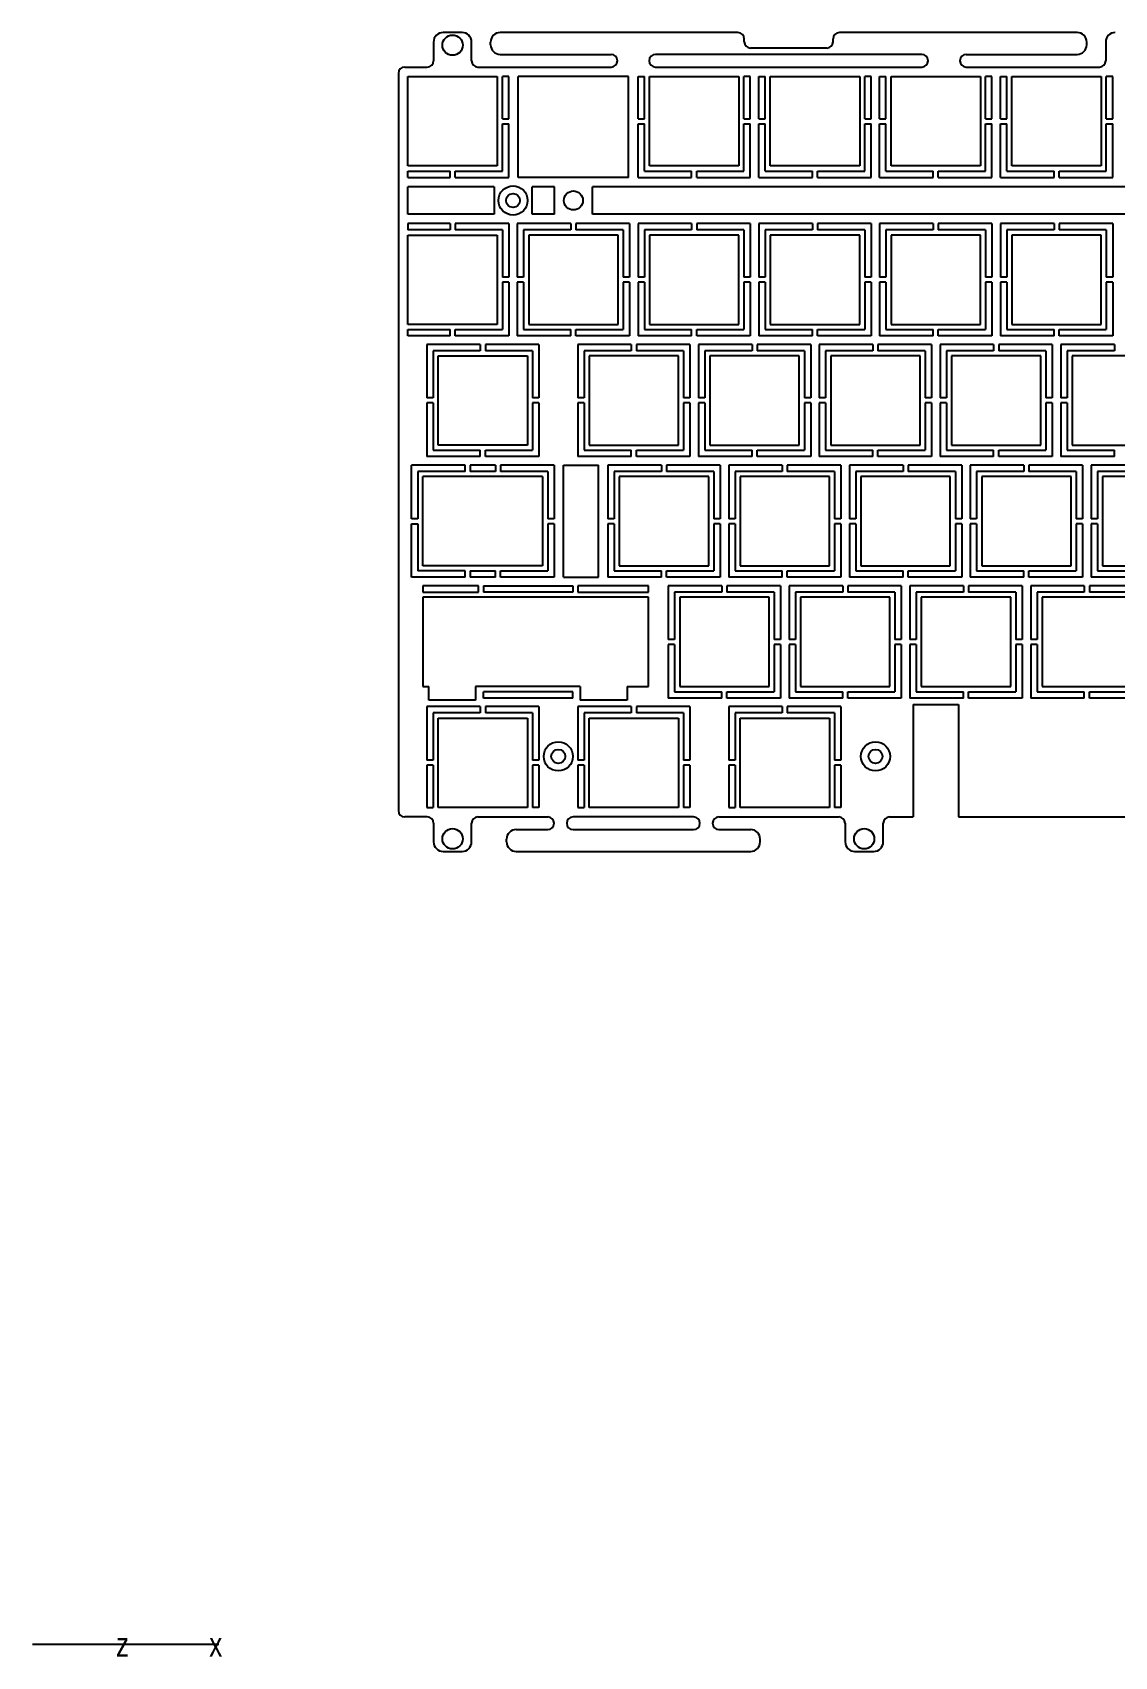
# Model space of a CAD drawing. Header units: millimetres. Extents: x -14 to 391, y -18 to 238.
# Drawn here: x -14.1 to 156.6, y -17.9 to 238.3 of the extents above; entities that cross this region are included whole.
import ezdxf

# ---------------------------------------------------------------- set-up
doc = ezdxf.new("R2010")
doc.units = ezdxf.units.MM
doc.header["$LTSCALE"] = 23.1
doc.layers.get('0').update_dxf_attribs({"linetype": 'CONTINUOUS'})
doc.styles.add('TEXTSTYLE_2', font='txt', dxfattribs={"width": 0.8})

msp = doc.modelspace()

# ---------------------------------------------------------------- linework, layer by layer
at = {"color": 7, "linetype": 'Continuous'}
for p, q in [((53.67, 238.32), (50.67, 238.32)), ((97.17, 238.32), (59.67, 238.32)), ((150.67, 238.32), (113.17, 238.32)), ((49.17, 236.82), (49.17, 233.87)), ((55.17, 233.87), (55.17, 236.82)), ((58.17, 236.37), (58.17, 236.82)), ((98.17, 236.87), (98.17, 237.32)), ((111.17, 235.87), (99.17, 235.87)), ((112.17, 236.87), (112.17, 237.32)), ((152.17, 236.37), (152.17, 236.82)), ((155.17, 236.82), (155.17, 233.87)), ((59.67, 234.87), (77.17, 234.87)), ((126.17, 234.87), (84.17, 234.87)), ((133.17, 234.87), (150.67, 234.87)), ((43.62, 231.87), (43.62, 115.57)), ((44.62, 232.87), (48.17, 232.87)), ((45.12, 217.27), (45.12, 231.37)), ((45.12, 231.37), (59.22, 231.37)), ((56.17, 232.87), (77.17, 232.87)), ((59.22, 231.37), (59.22, 217.27)), ((60.02, 224.72), (60.02, 231.37)), ((61.02, 231.37), (60.02, 231.37)), ((61.02, 224.72), (61.02, 231.37)), ((62.52, 215.47), (62.52, 231.37)), ((79.92, 231.37), (62.52, 231.37)), ((79.92, 215.47), (79.92, 231.37)), ((81.42, 224.72), (81.42, 231.37)), ((81.42, 231.37), (82.42, 231.37)), ((82.42, 224.72), (82.42, 231.37)), ((83.22, 217.27), (83.22, 231.37)), ((83.22, 231.37), (97.32, 231.37)), ((84.17, 232.87), (126.17, 232.87)), ((97.32, 231.37), (97.32, 217.27)), ((98.12, 224.72), (98.12, 231.37)), ((99.12, 231.37), (98.12, 231.37)), ((99.12, 224.72), (99.12, 231.37)), ((100.47, 224.72), (100.47, 231.37)), ((100.47, 231.37), (101.47, 231.37)), ((101.47, 224.72), (101.47, 231.37)), ((102.27, 217.27), (102.27, 231.37)), ((102.27, 231.37), (116.37, 231.37)), ((116.37, 231.37), (116.37, 217.27)), ((117.17, 224.72), (117.17, 231.37)), ((118.17, 231.37), (117.17, 231.37)), ((118.17, 224.72), (118.17, 231.37)), ((119.52, 224.72), (119.52, 231.37)), ((119.52, 231.37), (120.52, 231.37)), ((120.52, 224.72), (120.52, 231.37)), ((121.32, 217.27), (121.32, 231.37)), ((121.32, 231.37), (135.42, 231.37)), ((133.17, 232.87), (154.17, 232.87)), ((135.42, 231.37), (135.42, 217.27)), ((136.22, 224.72), (136.22, 231.37)), ((137.22, 231.37), (136.22, 231.37)), ((137.22, 224.72), (137.22, 231.37)), ((138.57, 224.72), (138.57, 231.37)), ((138.57, 231.37), (139.57, 231.37)), ((139.57, 224.72), (139.57, 231.37)), ((140.37, 217.27), (140.37, 231.37)), ((140.37, 231.37), (154.47, 231.37)), ((154.47, 231.37), (154.47, 217.27)), ((155.27, 224.72), (155.27, 231.37)), ((156.27, 231.37), (155.27, 231.37)), ((156.27, 224.72), (156.27, 231.37)), ((60.02, 224.72), (61.02, 224.72)), ((60.02, 216.47), (60.02, 223.92)), ((60.02, 223.92), (61.02, 223.92)), ((61.02, 215.47), (61.02, 223.92)), ((81.42, 224.72), (82.42, 224.72)), ((81.42, 215.47), (81.42, 223.92)), ((81.42, 223.92), (82.42, 223.92)), ((82.42, 216.47), (82.42, 223.92)), ((98.12, 224.72), (99.12, 224.72)), ((98.12, 216.47), (98.12, 223.92)), ((98.12, 223.92), (99.12, 223.92)), ((99.12, 215.47), (99.12, 223.92)), ((100.47, 224.72), (101.47, 224.72)), ((100.47, 215.47), (100.47, 223.92)), ((100.47, 223.92), (101.47, 223.92)), ((101.47, 216.47), (101.47, 223.92)), ((117.17, 224.72), (118.17, 224.72)), ((117.17, 216.47), (117.17, 223.92)), ((117.17, 223.92), (118.17, 223.92)), ((118.17, 215.47), (118.17, 223.92)), ((119.52, 224.72), (120.52, 224.72)), ((119.52, 215.47), (119.52, 223.92)), ((119.52, 223.92), (120.52, 223.92)), ((120.52, 216.47), (120.52, 223.92)), ((136.22, 224.72), (137.22, 224.72)), ((136.22, 216.47), (136.22, 223.92)), ((136.22, 223.92), (137.22, 223.92)), ((137.22, 215.47), (137.22, 223.92)), ((138.57, 224.72), (139.57, 224.72)), ((138.57, 215.47), (138.57, 223.92)), ((138.57, 223.92), (139.57, 223.92)), ((139.57, 216.47), (139.57, 223.92)), ((155.27, 224.72), (156.27, 224.72)), ((155.27, 216.47), (155.27, 223.92)), ((155.27, 223.92), (156.27, 223.92)), ((156.27, 215.47), (156.27, 223.92)), ((59.22, 217.27), (45.12, 217.27)), ((45.12, 215.47), (45.12, 216.47)), ((45.12, 216.47), (51.77, 216.47)), ((45.12, 215.47), (51.77, 215.47)), ((51.77, 215.47), (51.77, 216.47)), ((52.57, 215.47), (52.57, 216.47)), ((52.57, 216.47), (60.02, 216.47)), ((52.57, 215.47), (61.02, 215.47)), ((79.92, 215.47), (62.52, 215.47)), ((81.42, 215.47), (89.87, 215.47)), ((82.42, 216.47), (89.87, 216.47)), ((97.32, 217.27), (83.22, 217.27)), ((89.87, 215.47), (89.87, 216.47)), ((90.67, 215.47), (90.67, 216.47)), ((90.67, 216.47), (98.12, 216.47)), ((90.67, 215.47), (99.12, 215.47)), ((100.47, 215.47), (108.92, 215.47)), ((101.47, 216.47), (108.92, 216.47)), ((116.37, 217.27), (102.27, 217.27)), ((108.92, 215.47), (108.92, 216.47)), ((109.72, 215.47), (109.72, 216.47)), ((109.72, 216.47), (117.17, 216.47)), ((109.72, 215.47), (118.17, 215.47)), ((119.52, 215.47), (127.97, 215.47)), ((120.52, 216.47), (127.97, 216.47)), ((135.42, 217.27), (121.32, 217.27)), ((127.97, 215.47), (127.97, 216.47)), ((128.77, 215.47), (128.77, 216.47)), ((128.77, 216.47), (136.22, 216.47)), ((128.77, 215.47), (137.22, 215.47)), ((138.57, 215.47), (147.02, 215.47)), ((139.57, 216.47), (147.02, 216.47)), ((154.47, 217.27), (140.37, 217.27)), ((147.02, 215.47), (147.02, 216.47)), ((147.82, 215.47), (147.82, 216.47)), ((147.82, 216.47), (155.27, 216.47)), ((147.82, 215.47), (156.27, 215.47)), ((45.12, 209.67), (45.12, 213.97)), ((58.7, 213.97), (45.12, 213.97)), ((58.7, 213.97), (58.7, 209.67)), ((64.7, 209.67), (64.7, 213.97)), ((68.22, 213.97), (64.7, 213.97)), ((68.22, 209.67), (68.22, 213.97)), ((74.22, 209.67), (74.22, 213.97)), ((158.71, 213.97), (74.22, 213.97)), ((58.7, 209.67), (45.12, 209.67)), ((45.12, 208.17), (45.12, 207.17)), ((51.77, 208.17), (45.12, 208.17)), ((51.77, 208.17), (51.77, 207.17)), ((52.57, 208.17), (52.57, 207.17)), ((61.02, 208.17), (52.57, 208.17)), ((61.02, 208.17), (61.02, 199.72)), ((62.37, 208.17), (62.37, 199.72)), ((70.82, 208.17), (62.37, 208.17)), ((68.22, 209.67), (64.7, 209.67)), ((70.82, 208.17), (70.82, 207.17)), ((71.62, 208.17), (71.62, 207.17)), ((80.07, 208.17), (71.62, 208.17)), ((158.71, 209.67), (74.22, 209.67)), ((80.07, 208.17), (80.07, 199.72)), ((81.42, 208.17), (81.42, 199.72)), ((89.87, 208.17), (81.42, 208.17)), ((89.87, 208.17), (89.87, 207.17)), ((90.67, 208.17), (90.67, 207.17)), ((99.12, 208.17), (90.67, 208.17)), ((99.12, 208.17), (99.12, 199.72)), ((100.47, 208.17), (100.47, 199.72)), ((108.92, 208.17), (100.47, 208.17)), ((108.92, 208.17), (108.92, 207.17)), ((109.72, 208.17), (109.72, 207.17)), ((118.17, 208.17), (109.72, 208.17)), ((118.17, 208.17), (118.17, 199.72)), ((119.52, 208.17), (119.52, 199.72)), ((127.97, 208.17), (119.52, 208.17)), ((127.97, 208.17), (127.97, 207.17)), ((128.77, 208.17), (128.77, 207.17)), ((137.22, 208.17), (128.77, 208.17)), ((137.22, 208.17), (137.22, 199.72)), ((138.57, 208.17), (138.57, 199.72)), ((147.02, 208.17), (138.57, 208.17)), ((147.02, 208.17), (147.02, 207.17)), ((147.82, 208.17), (147.82, 207.17)), ((156.27, 208.17), (147.82, 208.17)), ((156.27, 208.17), (156.27, 199.72)), ((51.77, 207.17), (45.12, 207.17)), ((45.12, 192.27), (45.12, 206.37)), ((45.12, 206.37), (59.22, 206.37)), ((60.02, 207.17), (52.57, 207.17)), ((59.22, 206.37), (59.22, 192.27)), ((60.02, 207.17), (60.02, 199.72)), ((63.37, 207.17), (63.37, 199.72)), ((70.82, 207.17), (63.37, 207.17)), ((64.17, 206.37), (64.17, 192.27)), ((78.27, 206.37), (64.17, 206.37)), ((79.07, 207.17), (71.62, 207.17)), ((78.27, 192.27), (78.27, 206.37)), ((79.07, 207.17), (79.07, 199.72)), ((82.42, 207.17), (82.42, 199.72)), ((89.87, 207.17), (82.42, 207.17)), ((83.22, 206.37), (83.22, 192.27)), ((97.32, 206.37), (83.22, 206.37)), ((98.12, 207.17), (90.67, 207.17)), ((97.32, 192.27), (97.32, 206.37)), ((98.12, 207.17), (98.12, 199.72)), ((101.47, 207.17), (101.47, 199.72)), ((108.92, 207.17), (101.47, 207.17)), ((102.27, 206.37), (102.27, 192.27)), ((116.37, 206.37), (102.27, 206.37)), ((117.17, 207.17), (109.72, 207.17)), ((116.37, 192.27), (116.37, 206.37)), ((117.17, 207.17), (117.17, 199.72)), ((120.52, 207.17), (120.52, 199.72)), ((127.97, 207.17), (120.52, 207.17)), ((121.32, 206.37), (121.32, 192.27)), ((135.42, 206.37), (121.32, 206.37)), ((136.22, 207.17), (128.77, 207.17)), ((135.42, 192.27), (135.42, 206.37)), ((136.22, 207.17), (136.22, 199.72)), ((139.57, 207.17), (139.57, 199.72)), ((147.02, 207.17), (139.57, 207.17)), ((140.37, 206.37), (140.37, 192.27)), ((154.47, 206.37), (140.37, 206.37)), ((155.27, 207.17), (147.82, 207.17)), ((154.47, 192.27), (154.47, 206.37)), ((155.27, 207.17), (155.27, 199.72)), ((61.02, 199.72), (60.02, 199.72)), ((60.02, 198.92), (60.02, 191.47)), ((61.02, 198.92), (60.02, 198.92)), ((61.02, 198.92), (61.02, 190.47)), ((63.37, 199.72), (62.37, 199.72)), ((62.37, 198.92), (62.37, 190.47)), ((63.37, 198.92), (62.37, 198.92)), ((63.37, 198.92), (63.37, 191.47)), ((80.07, 199.72), (79.07, 199.72)), ((79.07, 198.92), (79.07, 191.47)), ((80.07, 198.92), (79.07, 198.92)), ((80.07, 198.92), (80.07, 190.47)), ((82.42, 199.72), (81.42, 199.72)), ((81.42, 198.92), (81.42, 190.47)), ((82.42, 198.92), (81.42, 198.92)), ((82.42, 198.92), (82.42, 191.47)), ((99.12, 199.72), (98.12, 199.72)), ((98.12, 198.92), (98.12, 191.47)), ((99.12, 198.92), (98.12, 198.92)), ((99.12, 198.92), (99.12, 190.47)), ((101.47, 199.72), (100.47, 199.72)), ((100.47, 198.92), (100.47, 190.47)), ((101.47, 198.92), (100.47, 198.92)), ((101.47, 198.92), (101.47, 191.47)), ((118.17, 199.72), (117.17, 199.72)), ((117.17, 198.92), (117.17, 191.47)), ((118.17, 198.92), (117.17, 198.92)), ((118.17, 198.92), (118.17, 190.47)), ((120.52, 199.72), (119.52, 199.72)), ((119.52, 198.92), (119.52, 190.47)), ((120.52, 198.92), (119.52, 198.92)), ((120.52, 198.92), (120.52, 191.47)), ((137.22, 199.72), (136.22, 199.72)), ((136.22, 198.92), (136.22, 191.47)), ((137.22, 198.92), (136.22, 198.92)), ((137.22, 198.92), (137.22, 190.47)), ((139.57, 199.72), (138.57, 199.72)), ((138.57, 198.92), (138.57, 190.47)), ((139.57, 198.92), (138.57, 198.92)), ((139.57, 198.92), (139.57, 191.47)), ((156.27, 199.72), (155.27, 199.72)), ((155.27, 198.92), (155.27, 191.47)), ((156.27, 198.92), (155.27, 198.92)), ((156.27, 198.92), (156.27, 190.47)), ((59.22, 192.27), (45.12, 192.27)), ((64.17, 192.27), (78.27, 192.27)), ((83.22, 192.27), (97.32, 192.27)), ((102.27, 192.27), (116.37, 192.27)), ((121.32, 192.27), (135.42, 192.27)), ((140.37, 192.27), (154.47, 192.27)), ((45.12, 190.47), (45.12, 191.47)), ((45.12, 191.47), (51.77, 191.47)), ((51.77, 190.47), (45.12, 190.47)), ((51.77, 190.47), (51.77, 191.47)), ((52.57, 190.47), (52.57, 191.47)), ((52.57, 191.47), (60.02, 191.47)), ((61.02, 190.47), (52.57, 190.47)), ((70.82, 190.47), (62.37, 190.47)), ((63.37, 191.47), (70.82, 191.47)), ((70.82, 190.47), (70.82, 191.47)), ((71.62, 190.47), (71.62, 191.47)), ((71.62, 191.47), (79.07, 191.47)), ((80.07, 190.47), (71.62, 190.47)), ((89.87, 190.47), (81.42, 190.47)), ((82.42, 191.47), (89.87, 191.47)), ((89.87, 190.47), (89.87, 191.47)), ((90.67, 190.47), (90.67, 191.47)), ((90.67, 191.47), (98.12, 191.47)), ((99.12, 190.47), (90.67, 190.47)), ((108.92, 190.47), (100.47, 190.47)), ((101.47, 191.47), (108.92, 191.47)), ((108.92, 190.47), (108.92, 191.47)), ((109.72, 190.47), (109.72, 191.47)), ((109.72, 191.47), (117.17, 191.47)), ((118.17, 190.47), (109.72, 190.47)), ((127.97, 190.47), (119.52, 190.47)), ((120.52, 191.47), (127.97, 191.47)), ((127.97, 190.47), (127.97, 191.47)), ((128.77, 190.47), (128.77, 191.47)), ((128.77, 191.47), (136.22, 191.47)), ((137.22, 190.47), (128.77, 190.47)), ((147.02, 190.47), (138.57, 190.47)), ((139.57, 191.47), (147.02, 191.47)), ((147.02, 190.47), (147.02, 191.47)), ((147.82, 190.47), (147.82, 191.47)), ((147.82, 191.47), (155.27, 191.47)), ((156.27, 190.47), (147.82, 190.47)), ((48.09, 189.12), (48.09, 180.67)), ((56.54, 189.12), (48.09, 189.12)), ((49.09, 188.12), (49.09, 180.67)), ((56.54, 188.12), (49.09, 188.12)), ((49.89, 173.22), (49.89, 187.32)), ((49.89, 187.32), (63.99, 187.32)), ((56.54, 189.12), (56.54, 188.12)), ((57.34, 189.12), (57.34, 188.12)), ((65.79, 189.12), (57.34, 189.12)), ((64.79, 188.12), (57.34, 188.12)), ((63.99, 187.32), (63.99, 173.22)), ((64.79, 188.12), (64.79, 180.67)), ((65.79, 189.12), (65.79, 180.67)), ((71.9, 189.12), (71.9, 180.67)), ((80.35, 189.12), (71.9, 189.12)), ((72.9, 188.12), (72.9, 180.67)), ((80.35, 188.12), (72.9, 188.12)), ((73.7, 187.32), (73.7, 173.22)), ((87.8, 187.32), (73.7, 187.32)), ((80.35, 189.12), (80.35, 188.12)), ((81.15, 189.12), (81.15, 188.12)), ((89.6, 189.12), (81.15, 189.12)), ((88.6, 188.12), (81.15, 188.12)), ((87.8, 173.22), (87.8, 187.32)), ((88.6, 188.12), (88.6, 180.67)), ((89.6, 189.12), (89.6, 180.67)), ((90.95, 189.12), (90.95, 180.67)), ((99.4, 189.12), (90.95, 189.12)), ((91.95, 188.12), (91.95, 180.67)), ((99.4, 188.12), (91.95, 188.12)), ((92.75, 187.32), (92.75, 173.22)), ((106.85, 187.32), (92.75, 187.32)), ((99.4, 189.12), (99.4, 188.12)), ((100.2, 189.12), (100.2, 188.12)), ((108.65, 189.12), (100.2, 189.12)), ((107.65, 188.12), (100.2, 188.12)), ((106.85, 173.22), (106.85, 187.32)), ((107.65, 188.12), (107.65, 180.67)), ((108.65, 189.12), (108.65, 180.67)), ((110, 189.12), (110, 180.67)), ((118.45, 189.12), (110, 189.12)), ((111, 188.12), (111, 180.67)), ((118.45, 188.12), (111, 188.12)), ((111.8, 187.32), (111.8, 173.22)), ((125.9, 187.32), (111.8, 187.32)), ((118.45, 189.12), (118.45, 188.12)), ((119.25, 189.12), (119.25, 188.12)), ((127.7, 189.12), (119.25, 189.12)), ((126.7, 188.12), (119.25, 188.12)), ((125.9, 173.22), (125.9, 187.32)), ((126.7, 188.12), (126.7, 180.67)), ((127.7, 189.12), (127.7, 180.67)), ((129.05, 189.12), (129.05, 180.67)), ((137.5, 189.12), (129.05, 189.12)), ((130.05, 188.12), (130.05, 180.67)), ((137.5, 188.12), (130.05, 188.12)), ((130.85, 187.32), (130.85, 173.22)), ((144.95, 187.32), (130.85, 187.32)), ((137.5, 189.12), (137.5, 188.12)), ((138.3, 189.12), (138.3, 188.12)), ((146.75, 189.12), (138.3, 189.12)), ((145.75, 188.12), (138.3, 188.12)), ((144.95, 173.22), (144.95, 187.32)), ((145.75, 188.12), (145.75, 180.67)), ((146.75, 189.12), (146.75, 180.67)), ((148.1, 189.12), (148.1, 180.67)), ((156.55, 189.12), (148.1, 189.12)), ((149.1, 188.12), (149.1, 180.67)), ((156.55, 188.12), (149.1, 188.12)), ((149.9, 187.32), (149.9, 173.22)), ((164, 187.32), (149.9, 187.32)), ((156.55, 189.12), (156.55, 188.12)), ((49.09, 180.67), (48.09, 180.67)), ((48.09, 179.87), (48.09, 171.42)), ((49.09, 179.87), (48.09, 179.87)), ((49.09, 179.87), (49.09, 172.42)), ((65.79, 180.67), (64.79, 180.67)), ((64.79, 179.87), (64.79, 172.42)), ((65.79, 179.87), (64.79, 179.87)), ((65.79, 179.87), (65.79, 171.42)), ((72.9, 180.67), (71.9, 180.67)), ((71.9, 179.87), (71.9, 171.42)), ((72.9, 179.87), (71.9, 179.87)), ((72.9, 179.87), (72.9, 172.42)), ((89.6, 180.67), (88.6, 180.67)), ((88.6, 179.87), (88.6, 172.42)), ((89.6, 179.87), (88.6, 179.87)), ((89.6, 179.87), (89.6, 171.42)), ((91.95, 180.67), (90.95, 180.67)), ((90.95, 179.87), (90.95, 171.42)), ((91.95, 179.87), (90.95, 179.87)), ((91.95, 179.87), (91.95, 172.42)), ((108.65, 180.67), (107.65, 180.67)), ((107.65, 179.87), (107.65, 172.42)), ((108.65, 179.87), (107.65, 179.87)), ((108.65, 179.87), (108.65, 171.42)), ((111, 180.67), (110, 180.67)), ((110, 179.87), (110, 171.42)), ((111, 179.87), (110, 179.87)), ((111, 179.87), (111, 172.42)), ((127.7, 180.67), (126.7, 180.67)), ((126.7, 179.87), (126.7, 172.42)), ((127.7, 179.87), (126.7, 179.87)), ((127.7, 179.87), (127.7, 171.42)), ((130.05, 180.67), (129.05, 180.67)), ((129.05, 179.87), (129.05, 171.42)), ((130.05, 179.87), (129.05, 179.87)), ((130.05, 179.87), (130.05, 172.42)), ((146.75, 180.67), (145.75, 180.67)), ((145.75, 179.87), (145.75, 172.42)), ((146.75, 179.87), (145.75, 179.87)), ((146.75, 179.87), (146.75, 171.42)), ((149.1, 180.67), (148.1, 180.67)), ((148.1, 179.87), (148.1, 171.42)), ((149.1, 179.87), (148.1, 179.87)), ((149.1, 179.87), (149.1, 172.42)), ((49.09, 172.42), (56.54, 172.42)), ((63.99, 173.22), (49.89, 173.22)), ((56.54, 171.42), (56.54, 172.42)), ((57.34, 171.42), (57.34, 172.42)), ((57.34, 172.42), (64.79, 172.42)), ((72.9, 172.42), (80.35, 172.42)), ((73.7, 173.22), (87.8, 173.22)), ((80.35, 171.42), (80.35, 172.42)), ((81.15, 171.42), (81.15, 172.42)), ((81.15, 172.42), (88.6, 172.42)), ((91.95, 172.42), (99.4, 172.42)), ((92.75, 173.22), (106.85, 173.22)), ((99.4, 171.42), (99.4, 172.42)), ((100.2, 171.42), (100.2, 172.42)), ((100.2, 172.42), (107.65, 172.42)), ((111, 172.42), (118.45, 172.42)), ((111.8, 173.22), (125.9, 173.22)), ((118.45, 171.42), (118.45, 172.42)), ((119.25, 171.42), (119.25, 172.42)), ((119.25, 172.42), (126.7, 172.42)), ((130.05, 172.42), (137.5, 172.42)), ((130.85, 173.22), (144.95, 173.22)), ((137.5, 171.42), (137.5, 172.42)), ((138.3, 171.42), (138.3, 172.42)), ((138.3, 172.42), (145.75, 172.42)), ((149.1, 172.42), (156.55, 172.42)), ((149.9, 173.22), (164, 173.22)), ((156.55, 171.42), (156.55, 172.42)), ((45.7, 161.62), (45.7, 170.07)), ((54.15, 170.07), (45.7, 170.07)), ((56.54, 171.42), (48.09, 171.42)), ((54.15, 169.07), (54.15, 170.07)), ((54.95, 170.07), (54.95, 169.07)), ((58.92, 170.07), (54.95, 170.07)), ((65.79, 171.42), (57.34, 171.42)), ((58.92, 170.07), (58.92, 169.07)), ((59.72, 170.07), (59.72, 169.07)), ((68.17, 170.07), (59.72, 170.07)), ((68.17, 170.07), (68.17, 161.62)), ((69.67, 152.37), (69.67, 170.07)), ((69.67, 170.07), (75.16, 170.07)), ((80.35, 171.42), (71.9, 171.42)), ((75.16, 152.37), (75.16, 170.07)), ((76.66, 170.07), (76.66, 161.62)), ((85.11, 170.07), (76.66, 170.07)), ((89.6, 171.42), (81.15, 171.42)), ((85.11, 170.07), (85.11, 169.07)), ((85.91, 170.07), (85.91, 169.07)), ((94.36, 170.07), (85.91, 170.07)), ((99.4, 171.42), (90.95, 171.42)), ((94.36, 170.07), (94.36, 161.62)), ((95.71, 170.07), (95.71, 161.62)), ((104.16, 170.07), (95.71, 170.07)), ((108.65, 171.42), (100.2, 171.42)), ((104.16, 170.07), (104.16, 169.07)), ((104.96, 170.07), (104.96, 169.07)), ((113.41, 170.07), (104.96, 170.07)), ((118.45, 171.42), (110, 171.42)), ((113.41, 170.07), (113.41, 161.62)), ((114.76, 170.07), (114.76, 161.62)), ((123.21, 170.07), (114.76, 170.07)), ((127.7, 171.42), (119.25, 171.42)), ((123.21, 170.07), (123.21, 169.07)), ((124.01, 170.07), (124.01, 169.07)), ((132.46, 170.07), (124.01, 170.07)), ((137.5, 171.42), (129.05, 171.42)), ((132.46, 170.07), (132.46, 161.62)), ((133.81, 170.07), (133.81, 161.62)), ((142.26, 170.07), (133.81, 170.07)), ((146.75, 171.42), (138.3, 171.42)), ((142.26, 170.07), (142.26, 169.07)), ((143.06, 170.07), (143.06, 169.07)), ((151.51, 170.07), (143.06, 170.07)), ((156.55, 171.42), (148.1, 171.42)), ((151.51, 170.07), (151.51, 161.62)), ((152.86, 170.07), (152.86, 161.62)), ((161.31, 170.07), (152.86, 170.07)), ((46.7, 169.07), (46.7, 161.62)), ((54.15, 169.07), (46.7, 169.07)), ((47.5, 154.17), (47.5, 168.27)), ((66.37, 168.27), (47.5, 168.27)), ((58.92, 169.07), (54.95, 169.07)), ((67.17, 169.07), (59.72, 169.07)), ((66.37, 168.27), (66.37, 154.17)), ((67.17, 169.07), (67.17, 161.62)), ((77.66, 169.07), (77.66, 161.62)), ((85.11, 169.07), (77.66, 169.07)), ((78.46, 168.27), (78.46, 154.17)), ((92.56, 168.27), (78.46, 168.27)), ((93.36, 169.07), (85.91, 169.07)), ((92.56, 154.17), (92.56, 168.27)), ((93.36, 169.07), (93.36, 161.62)), ((96.71, 169.07), (96.71, 161.62)), ((104.16, 169.07), (96.71, 169.07)), ((97.51, 168.27), (97.51, 154.17)), ((111.61, 168.27), (97.51, 168.27)), ((112.41, 169.07), (104.96, 169.07)), ((111.61, 154.17), (111.61, 168.27)), ((112.41, 169.07), (112.41, 161.62)), ((115.76, 169.07), (115.76, 161.62)), ((123.21, 169.07), (115.76, 169.07)), ((116.56, 168.27), (116.56, 154.17)), ((130.66, 168.27), (116.56, 168.27)), ((131.46, 169.07), (124.01, 169.07)), ((130.66, 154.17), (130.66, 168.27)), ((131.46, 169.07), (131.46, 161.62)), ((134.81, 169.07), (134.81, 161.62)), ((142.26, 169.07), (134.81, 169.07)), ((135.61, 168.27), (135.61, 154.17)), ((149.71, 168.27), (135.61, 168.27)), ((150.51, 169.07), (143.06, 169.07)), ((149.71, 154.17), (149.71, 168.27)), ((150.51, 169.07), (150.51, 161.62)), ((153.86, 169.07), (153.86, 161.62)), ((161.31, 169.07), (153.86, 169.07)), ((154.66, 168.27), (154.66, 154.17)), ((168.76, 168.27), (154.66, 168.27)), ((46.7, 161.62), (45.7, 161.62)), ((68.17, 161.62), (67.17, 161.62)), ((77.66, 161.62), (76.66, 161.62)), ((94.36, 161.62), (93.36, 161.62)), ((96.71, 161.62), (95.71, 161.62)), ((113.41, 161.62), (112.41, 161.62)), ((115.76, 161.62), (114.76, 161.62)), ((132.46, 161.62), (131.46, 161.62)), ((134.81, 161.62), (133.81, 161.62)), ((151.51, 161.62), (150.51, 161.62)), ((153.86, 161.62), (152.86, 161.62)), ((45.7, 152.37), (45.7, 160.82)), ((45.7, 160.82), (46.7, 160.82)), ((46.7, 160.82), (46.7, 153.37)), ((67.17, 160.82), (67.17, 153.37)), ((68.17, 160.82), (67.17, 160.82)), ((68.17, 160.82), (68.17, 152.37)), ((76.66, 160.82), (76.66, 152.37)), ((77.66, 160.82), (76.66, 160.82)), ((77.66, 160.82), (77.66, 153.37)), ((93.36, 160.82), (93.36, 153.37)), ((94.36, 160.82), (93.36, 160.82)), ((94.36, 160.82), (94.36, 152.37)), ((95.71, 160.82), (95.71, 152.37)), ((96.71, 160.82), (95.71, 160.82)), ((96.71, 160.82), (96.71, 153.37)), ((112.41, 160.82), (112.41, 153.37)), ((113.41, 160.82), (112.41, 160.82)), ((113.41, 160.82), (113.41, 152.37)), ((114.76, 160.82), (114.76, 152.37)), ((115.76, 160.82), (114.76, 160.82)), ((115.76, 160.82), (115.76, 153.37)), ((131.46, 160.82), (131.46, 153.37)), ((132.46, 160.82), (131.46, 160.82)), ((132.46, 160.82), (132.46, 152.37)), ((133.81, 160.82), (133.81, 152.37)), ((134.81, 160.82), (133.81, 160.82)), ((134.81, 160.82), (134.81, 153.37)), ((150.51, 160.82), (150.51, 153.37)), ((151.51, 160.82), (150.51, 160.82)), ((151.51, 160.82), (151.51, 152.37)), ((152.86, 160.82), (152.86, 152.37)), ((153.86, 160.82), (152.86, 160.82)), ((153.86, 160.82), (153.86, 153.37)), ((66.37, 154.17), (47.5, 154.17)), ((78.46, 154.17), (92.56, 154.17)), ((97.51, 154.17), (111.61, 154.17)), ((116.56, 154.17), (130.66, 154.17)), ((135.61, 154.17), (149.71, 154.17)), ((154.66, 154.17), (168.76, 154.17)), ((54.15, 152.37), (45.7, 152.37)), ((54.15, 153.37), (46.7, 153.37)), ((54.15, 152.37), (54.15, 153.37)), ((54.95, 153.37), (54.95, 152.37)), ((54.95, 153.37), (58.92, 153.37)), ((58.92, 152.37), (54.95, 152.37)), ((58.92, 152.37), (58.92, 153.37)), ((59.72, 152.37), (59.72, 153.37)), ((59.72, 153.37), (67.17, 153.37)), ((68.17, 152.37), (59.72, 152.37)), ((69.67, 152.37), (75.16, 152.37)), ((85.11, 152.37), (76.66, 152.37)), ((77.66, 153.37), (85.11, 153.37)), ((85.11, 152.37), (85.11, 153.37)), ((85.91, 152.37), (85.91, 153.37)), ((85.91, 153.37), (93.36, 153.37)), ((94.36, 152.37), (85.91, 152.37)), ((104.16, 152.37), (95.71, 152.37)), ((96.71, 153.37), (104.16, 153.37)), ((104.16, 152.37), (104.16, 153.37)), ((104.96, 152.37), (104.96, 153.37)), ((104.96, 153.37), (112.41, 153.37)), ((113.41, 152.37), (104.96, 152.37)), ((123.21, 152.37), (114.76, 152.37)), ((115.76, 153.37), (123.21, 153.37)), ((123.21, 152.37), (123.21, 153.37)), ((124.01, 152.37), (124.01, 153.37)), ((124.01, 153.37), (131.46, 153.37)), ((132.46, 152.37), (124.01, 152.37)), ((142.26, 152.37), (133.81, 152.37)), ((134.81, 153.37), (142.26, 153.37)), ((142.26, 152.37), (142.26, 153.37)), ((143.06, 152.37), (143.06, 153.37)), ((143.06, 153.37), (150.51, 153.37)), ((151.51, 152.37), (143.06, 152.37)), ((161.31, 152.37), (152.86, 152.37)), ((153.86, 153.37), (161.31, 153.37)), ((47.5, 151.02), (47.5, 150.02)), ((56.23, 151.02), (47.5, 151.02)), ((47.5, 150.02), (56.23, 150.02)), ((47.5, 149.22), (47.5, 135.12)), ((83.04, 149.22), (47.5, 149.22)), ((56.23, 150.02), (56.23, 151.02)), ((57.03, 151.02), (57.03, 150.02)), ((57.03, 151.02), (71.13, 151.02)), ((71.13, 150.02), (57.03, 150.02)), ((71.13, 151.02), (71.13, 150.02)), ((71.93, 151.02), (71.93, 150.02)), ((83.04, 151.02), (71.93, 151.02)), ((71.93, 150.02), (83.04, 150.02)), ((83.04, 150.02), (83.04, 151.02)), ((83.04, 135.12), (83.04, 149.22)), ((86.19, 151.02), (86.19, 142.57)), ((94.64, 151.02), (86.19, 151.02)), ((87.19, 150.02), (87.19, 142.57)), ((94.64, 150.02), (87.19, 150.02)), ((87.99, 149.22), (87.99, 135.12)), ((102.09, 149.22), (87.99, 149.22)), ((94.64, 151.02), (94.64, 150.02)), ((95.44, 151.02), (95.44, 150.02)), ((103.89, 151.02), (95.44, 151.02)), ((102.89, 150.02), (95.44, 150.02)), ((102.09, 135.12), (102.09, 149.22)), ((102.89, 150.02), (102.89, 142.57)), ((103.89, 151.02), (103.89, 142.57)), ((105.24, 151.02), (105.24, 142.57)), ((113.69, 151.02), (105.24, 151.02)), ((106.24, 150.02), (106.24, 142.57)), ((113.69, 150.02), (106.24, 150.02)), ((107.04, 149.22), (107.04, 135.12)), ((121.14, 149.22), (107.04, 149.22)), ((113.69, 151.02), (113.69, 150.02)), ((114.49, 151.02), (114.49, 150.02)), ((122.94, 151.02), (114.49, 151.02)), ((121.94, 150.02), (114.49, 150.02)), ((121.14, 135.12), (121.14, 149.22)), ((121.94, 150.02), (121.94, 142.57)), ((122.94, 151.02), (122.94, 142.57)), ((124.29, 151.02), (124.29, 142.57)), ((132.74, 151.02), (124.29, 151.02)), ((125.29, 150.02), (125.29, 142.57)), ((132.74, 150.02), (125.29, 150.02)), ((126.09, 149.22), (126.09, 135.12)), ((140.19, 149.22), (126.09, 149.22)), ((132.74, 151.02), (132.74, 150.02)), ((133.54, 151.02), (133.54, 150.02)), ((141.99, 151.02), (133.54, 151.02)), ((140.99, 150.02), (133.54, 150.02)), ((140.19, 135.12), (140.19, 149.22)), ((140.99, 150.02), (140.99, 142.57)), ((141.99, 151.02), (141.99, 142.57)), ((143.34, 151.02), (143.34, 142.57)), ((151.79, 151.02), (143.34, 151.02)), ((144.34, 150.02), (144.34, 142.57)), ((151.79, 150.02), (144.34, 150.02)), ((145.14, 149.22), (145.14, 135.12)), ((159.24, 149.22), (145.14, 149.22)), ((151.79, 151.02), (151.79, 150.02)), ((152.59, 151.02), (152.59, 150.02)), ((161.04, 151.02), (152.59, 151.02)), ((160.04, 150.02), (152.59, 150.02)), ((87.19, 142.57), (86.19, 142.57)), ((86.19, 141.77), (86.19, 133.32)), ((87.19, 141.77), (86.19, 141.77)), ((87.19, 141.77), (87.19, 134.32)), ((103.89, 142.57), (102.89, 142.57)), ((102.89, 141.77), (102.89, 134.32)), ((103.89, 141.77), (102.89, 141.77)), ((103.89, 141.77), (103.89, 133.32)), ((106.24, 142.57), (105.24, 142.57)), ((105.24, 141.77), (105.24, 133.32)), ((106.24, 141.77), (105.24, 141.77)), ((106.24, 141.77), (106.24, 134.32)), ((122.94, 142.57), (121.94, 142.57)), ((121.94, 141.77), (121.94, 134.32)), ((122.94, 141.77), (121.94, 141.77)), ((122.94, 141.77), (122.94, 133.32)), ((125.29, 142.57), (124.29, 142.57)), ((124.29, 141.77), (124.29, 133.32)), ((125.29, 141.77), (124.29, 141.77)), ((125.29, 141.77), (125.29, 134.32)), ((141.99, 142.57), (140.99, 142.57)), ((140.99, 141.77), (140.99, 134.32)), ((141.99, 141.77), (140.99, 141.77)), ((141.99, 141.77), (141.99, 133.32)), ((144.34, 142.57), (143.34, 142.57)), ((143.34, 141.77), (143.34, 133.32)), ((144.34, 141.77), (143.34, 141.77)), ((144.34, 141.77), (144.34, 134.32)), ((47.5, 135.12), (48.4, 135.12)), ((48.4, 132.98), (48.4, 135.12)), ((55.8, 135.12), (55.8, 132.98)), ((72.28, 135.12), (55.8, 135.12)), ((57.03, 133.32), (57.03, 134.32)), ((71.13, 134.32), (57.03, 134.32)), ((71.13, 133.32), (57.03, 133.32)), ((71.13, 133.32), (71.13, 134.32)), ((72.28, 135.12), (72.28, 132.98)), ((79.68, 135.12), (79.68, 132.98)), ((79.68, 135.12), (83.04, 135.12)), ((94.64, 133.32), (86.19, 133.32)), ((87.19, 134.32), (94.64, 134.32)), ((87.99, 135.12), (102.09, 135.12)), ((94.64, 133.32), (94.64, 134.32)), ((95.44, 133.32), (95.44, 134.32)), ((95.44, 134.32), (102.89, 134.32)), ((103.89, 133.32), (95.44, 133.32)), ((113.69, 133.32), (105.24, 133.32)), ((106.24, 134.32), (113.69, 134.32)), ((107.04, 135.12), (121.14, 135.12)), ((113.69, 133.32), (113.69, 134.32)), ((114.49, 133.32), (114.49, 134.32)), ((114.49, 134.32), (121.94, 134.32)), ((122.94, 133.32), (114.49, 133.32)), ((132.74, 133.32), (124.29, 133.32)), ((125.29, 134.32), (132.74, 134.32)), ((126.09, 135.12), (140.19, 135.12)), ((132.74, 133.32), (132.74, 134.32)), ((133.54, 133.32), (133.54, 134.32)), ((133.54, 134.32), (140.99, 134.32)), ((141.99, 133.32), (133.54, 133.32)), ((151.79, 133.32), (143.34, 133.32)), ((144.34, 134.32), (151.79, 134.32)), ((145.14, 135.12), (159.24, 135.12)), ((151.79, 133.32), (151.79, 134.32)), ((152.59, 133.32), (152.59, 134.32)), ((152.59, 134.32), (160.04, 134.32)), ((161.04, 133.32), (152.59, 133.32)), ((48.09, 131.97), (48.09, 123.52)), ((56.54, 131.97), (48.09, 131.97)), ((55.8, 132.98), (48.4, 132.98)), ((49.09, 130.97), (49.09, 123.52)), ((56.54, 130.97), (49.09, 130.97)), ((56.54, 131.97), (56.54, 130.97)), ((57.34, 131.97), (57.34, 130.97)), ((65.79, 131.97), (57.34, 131.97)), ((64.79, 130.97), (57.34, 130.97)), ((64.79, 130.97), (64.79, 123.52)), ((65.79, 131.97), (65.79, 123.52)), ((71.9, 131.97), (71.9, 123.52)), ((80.35, 131.97), (71.9, 131.97)), ((79.68, 132.98), (72.28, 132.98)), ((72.9, 130.97), (72.9, 123.52)), ((80.35, 130.97), (72.9, 130.97)), ((80.35, 131.97), (80.35, 130.97)), ((81.15, 131.97), (81.15, 130.97)), ((89.6, 131.97), (81.15, 131.97)), ((88.6, 130.97), (81.15, 130.97)), ((88.6, 130.97), (88.6, 123.52)), ((89.6, 131.97), (89.6, 123.52)), ((95.71, 131.97), (95.71, 123.52)), ((104.16, 131.97), (95.71, 131.97)), ((96.71, 130.97), (96.71, 123.52)), ((104.16, 130.97), (96.71, 130.97)), ((104.16, 131.97), (104.16, 130.97)), ((104.96, 131.97), (104.96, 130.97)), ((113.41, 131.97), (104.96, 131.97)), ((112.41, 130.97), (104.96, 130.97)), ((112.41, 130.97), (112.41, 123.52)), ((113.41, 131.97), (113.41, 123.52)), ((124.83, 132.32), (124.83, 114.57)), ((124.83, 132.32), (131.93, 132.32)), ((131.93, 132.32), (131.93, 114.57)), ((49.89, 116.07), (49.89, 130.17)), ((49.89, 130.17), (63.99, 130.17)), ((63.99, 130.17), (63.99, 116.07)), ((73.7, 116.07), (73.7, 130.17)), ((73.7, 130.17), (87.8, 130.17)), ((87.8, 130.17), (87.8, 116.07)), ((97.51, 116.07), (97.51, 130.17)), ((97.51, 130.17), (111.61, 130.17)), ((111.61, 130.17), (111.61, 116.07)), ((49.09, 123.52), (48.09, 123.52)), ((65.79, 123.52), (64.79, 123.52)), ((72.9, 123.52), (71.9, 123.52)), ((89.6, 123.52), (88.6, 123.52)), ((96.71, 123.52), (95.71, 123.52)), ((113.41, 123.52), (112.41, 123.52)), ((48.09, 122.72), (48.09, 116.07)), ((49.09, 122.72), (48.09, 122.72)), ((49.09, 122.72), (49.09, 116.07)), ((64.79, 122.72), (64.79, 116.07)), ((65.79, 122.72), (64.79, 122.72)), ((65.79, 122.72), (65.79, 116.07)), ((71.9, 122.72), (71.9, 116.07)), ((72.9, 122.72), (71.9, 122.72)), ((72.9, 122.72), (72.9, 116.07)), ((88.6, 122.72), (88.6, 116.07)), ((89.6, 122.72), (88.6, 122.72)), ((89.6, 122.72), (89.6, 116.07)), ((95.71, 122.72), (95.71, 116.07)), ((96.71, 122.72), (95.71, 122.72)), ((96.71, 122.72), (96.71, 116.07)), ((112.41, 122.72), (112.41, 116.07)), ((113.41, 122.72), (112.41, 122.72)), ((113.41, 122.72), (113.41, 116.07)), ((48.09, 116.07), (49.09, 116.07)), ((63.99, 116.07), (49.89, 116.07)), ((65.79, 116.07), (64.79, 116.07)), ((71.9, 116.07), (72.9, 116.07)), ((87.8, 116.07), (73.7, 116.07)), ((89.6, 116.07), (88.6, 116.07)), ((95.71, 116.07), (96.71, 116.07)), ((111.61, 116.07), (97.51, 116.07)), ((113.41, 116.07), (112.41, 116.07)), ((48.17, 114.57), (44.62, 114.57)), ((49.17, 113.57), (49.17, 110.62)), ((55.17, 110.62), (55.17, 113.57)), ((56.17, 114.57), (67.17, 114.57)), ((90.18, 114.57), (71.17, 114.57)), ((94.18, 114.57), (113.08, 114.57)), ((114.08, 113.57), (114.08, 110.62)), ((120.08, 110.62), (120.08, 113.57)), ((121.08, 114.57), (124.83, 114.57)), ((131.93, 114.57), (168.02, 114.57)), ((60.68, 110.62), (60.68, 111.07)), ((62.18, 112.57), (67.17, 112.57)), ((71.17, 112.57), (90.18, 112.57)), ((94.18, 112.57), (99.18, 112.57)), ((100.68, 110.62), (100.68, 111.07)), ((50.67, 109.12), (53.67, 109.12)), ((62.18, 109.12), (99.18, 109.12)), ((115.58, 109.12), (118.58, 109.12)), ((15.32, -16), (-14.08, -16))]:
    msp.add_line(p, q, dxfattribs=at)
for centre, radius in [((52.17, 236.32), 1.6), ((61.7, 211.82), 2.3), ((61.7, 211.82), 1.1), ((71.22, 211.82), 1.5), ((68.84, 124.12), 2.3), ((118.87, 124.12), 2.3), ((68.84, 124.12), 1.1), ((118.87, 124.12), 1.1), ((52.17, 111.12), 1.6), ((117.08, 111.12), 1.6)]:
    msp.add_circle(centre, radius, dxfattribs=at)
for centre, radius, start, end in [((50.67, 236.82), 1.5, 90, 180), ((53.67, 236.82), 1.5, 0, 90), ((59.67, 236.82), 1.5, 90, 180), ((97.17, 237.32), 1, 0, 90), ((113.17, 237.32), 1, 90, 180), ((150.67, 236.82), 1.5, 0, 90), ((156.67, 236.82), 1.5, 90, 180), ((59.67, 236.37), 1.5, 180, 270), ((99.17, 236.87), 1, 180, 270), ((111.17, 236.87), 1, 270, 360), ((150.67, 236.37), 1.5, 270, 360), ((48.17, 233.87), 1, 270, 360), ((56.17, 233.87), 1, 180, 270), ((77.17, 233.87), 1, 270, 90), ((84.17, 233.87), 1, 90, 270), ((126.17, 233.87), 1, 270, 90), ((133.17, 233.87), 1, 90, 270), ((154.17, 233.87), 1, 270, 360), ((44.62, 231.87), 1, 90, 180), ((44.62, 115.57), 1, 180, 270), ((48.17, 113.57), 1, 0, 90), ((56.17, 113.57), 1, 90, 180), ((67.17, 113.57), 1, 270, 90), ((71.17, 113.57), 1, 90, 270), ((90.18, 113.57), 1, 270, 90), ((94.18, 113.57), 1, 90, 270), ((113.08, 113.57), 1, 0, 90), ((121.08, 113.57), 1, 90, 180), ((50.67, 110.62), 1.5, 180, 270), ((53.67, 110.62), 1.5, 270, 360), ((62.18, 111.07), 1.5, 90, 180), ((62.18, 110.62), 1.5, 180, 270), ((99.18, 111.07), 1.5, 0, 90), ((99.18, 110.62), 1.5, 270, 360), ((115.58, 110.62), 1.5, 180, 270), ((118.58, 110.62), 1.5, 270, 360)]:
    msp.add_arc(centre, radius, start, end, dxfattribs=at)

# ---------------------------------------------------------------- texts
at = {"color": 9, "linetype": 'Continuous', "char_height": 3.8, "width": 3.0375, "attachment_point": 1, "line_spacing_factor": 0.9, "style": 'TEXTSTYLE_2'}
for s, insert in [('z', (-0.9, -14.1)), ('x', (13.8, -14.1))]:
    msp.add_mtext(s, dxfattribs=dict(at, insert=insert))

doc.saveas('drawing.dxf')
